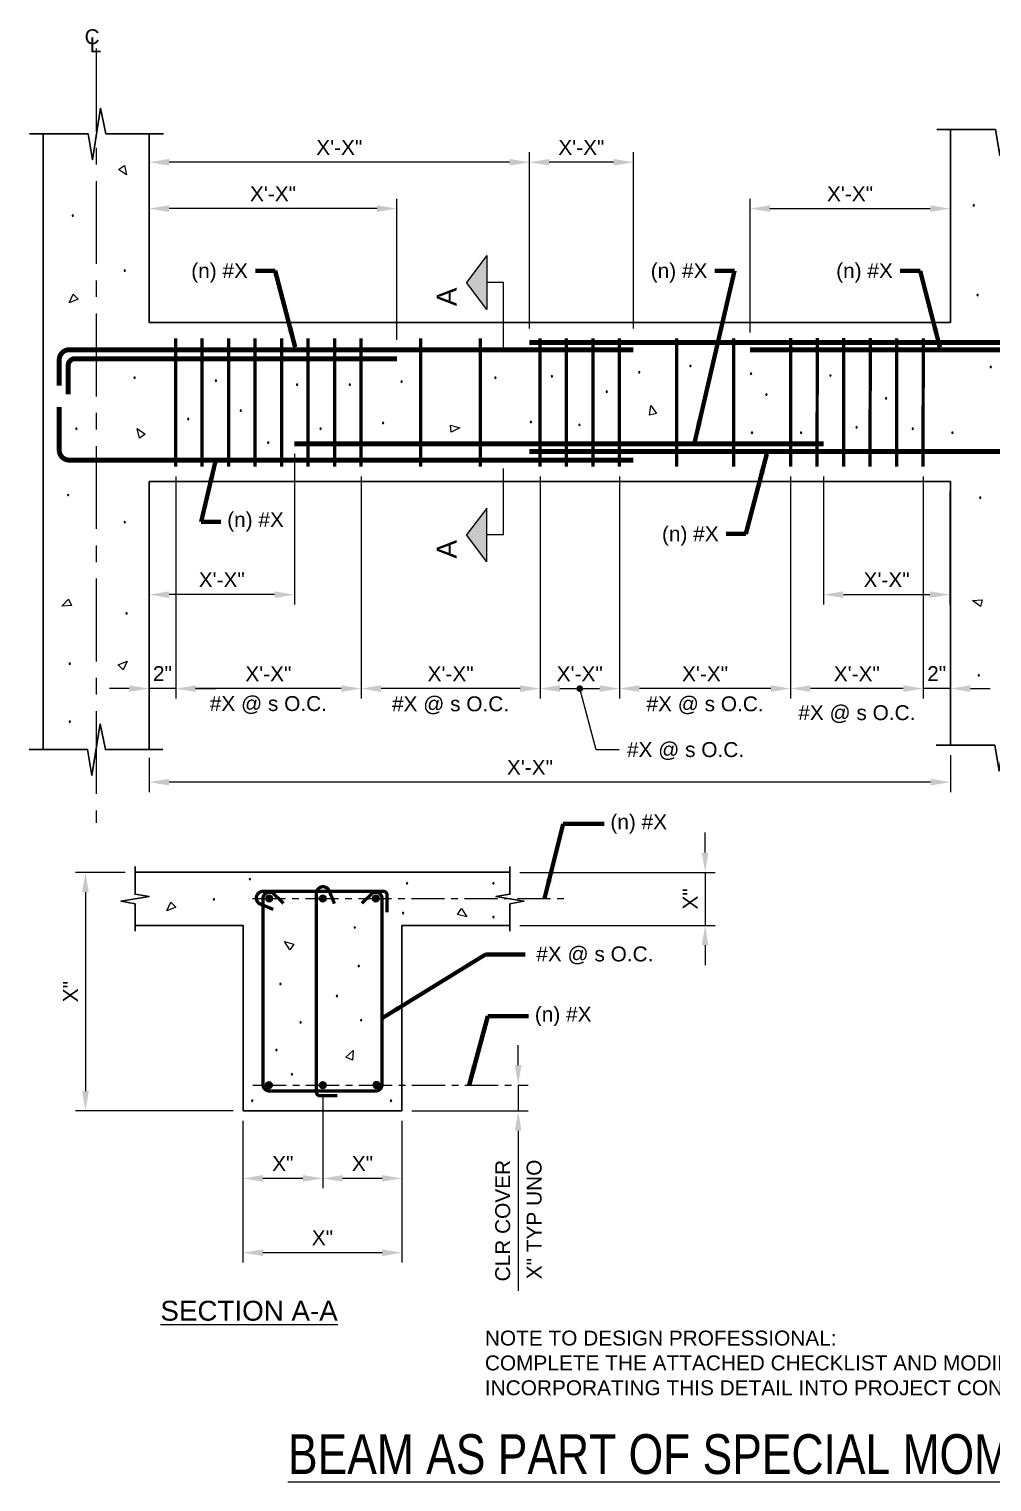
# Model space of a CAD drawing. Header units: inches. Extents: x -1534 to -1401, y 983 to 1093.
# Drawn here: x -1534.5 to -1461.8, y 983.2 to 1092.8 of the extents above; entities that cross this region are included whole.
import ezdxf

# ---------------------------------------------------------------- set-up
doc = ezdxf.new("R2010")
doc.units = ezdxf.units.IN
doc.header["$LTSCALE"] = 5
doc.header["$MEASUREMENT"] = 0
doc.linetypes.add('CENTER', pattern=[2, 1.25, -0.25, 0.25, -0.25])
doc.linetypes.add('HIDDEN', pattern=[0.375, 0.25, -0.125])
for name, color, linetype, lineweight in [('S-ANNO-DIMS', 1, 'Continuous', 20), ('S-ANNO-TEXT', 7, 'Continuous', 20), ('S-DELT-PATT', 7, 'Continuous', 15), ('S-DETL', 3, 'Continuous', 30), ('S-GRID', 9, 'CENTER', 20)]:
    doc.layers.add(name, color=color, linetype=linetype, lineweight=lineweight)
doc.styles.add('Romans', font='arial.ttf')
doc.dimstyles.get("Standard").update_dxf_attribs({"dimtxt": 0.18, "dimasz": 0.18, "dimexe": 0.18, "dimexo": 0.0625, "dimgap": 0.09, "dimtad": 0, "dimtih": 1, "dimtoh": 1, "dimdec": 4, "dimzin": 0, "dimdsep": 46, "dimtxsty": 'Standard', "dimcen": 0.09, "dimadec": 0, "dimazin": 0, "dimtfac": 1, "dimtdec": 4, "dimtofl": 0, "dimtmove": 0, "dimatfit": 3, "dimfxl": 1, "dimtolj": 1, "dimtzin": 0, "dimarcsym": 0})

# ---------------------------------------------------------------- blocks, each defined once
blk = doc.blocks.new('*D0')
at = {"layer": 'Defpoints', "color": 0, "transparency": 16777216}
for p in [(-1525.41, 1084.89), (-1525.41, 1079.25), (-1506.71, 1068.6)]:
    blk.add_point(p, dxfattribs=at)
at = {"layer": 'S-ANNO-DIMS', "transparency": 16777216}
for p, q in [((-1525.41, 1084.14), (-1525.41, 1078.5)), ((-1506.71, 1069.35), (-1506.71, 1080)), ((-1508.21, 1079.25), (-1523.91, 1079.25))]:
    blk.add_line(p, q, dxfattribs=at)
for points in [[(-1523.91, 1079.5), (-1523.91, 1079), (-1525.41, 1079.25)], [(-1508.21, 1079.5), (-1508.21, 1079), (-1506.71, 1079.25)]]:
    blk.add_solid(points, dxfattribs=at)
at = {"layer": 'S-ANNO-DIMS', "transparency": 16777216, "insert": (-1516.06, 1080.37), "char_height": 1.125, "attachment_point": 5, "style": 'Romans'}
blk.add_mtext('\\A1;X\'-X"', dxfattribs=at)
blk = doc.blocks.new('*D2')
at = {"layer": 'Defpoints', "color": 0, "transparency": 16777216}
for p in [(-1523.41, 1059.78), (-1525.41, 1048.49), (-1525.41, 1043.03)]:
    blk.add_point(p, dxfattribs=at)
at = {"layer": 'S-ANNO-DIMS', "transparency": 16777216}
for p, q in [((-1523.41, 1059.03), (-1523.41, 1042.28)), ((-1525.41, 1047.74), (-1525.41, 1042.28)), ((-1526.91, 1043.03), (-1528.41, 1043.03)), ((-1523.41, 1043.03), (-1525.41, 1043.03)), ((-1521.91, 1043.03), (-1520.41, 1043.03))]:
    blk.add_line(p, q, dxfattribs=at)
for points in [[(-1526.91, 1043.28), (-1526.91, 1042.78), (-1525.41, 1043.03)], [(-1521.91, 1043.28), (-1521.91, 1042.78), (-1523.41, 1043.03)]]:
    blk.add_solid(points, dxfattribs=at)
at = {"layer": 'S-ANNO-DIMS', "transparency": 16777216, "insert": (-1524.41, 1044.16), "char_height": 1.125, "attachment_point": 5, "style": 'Romans'}
blk.add_mtext('\\A1;2"', dxfattribs=at)
blk = doc.blocks.new('*D4')
at = {"layer": 'Defpoints', "color": 0, "transparency": 16777216}
for p in [(-1467, 1059.78), (-1467, 1043.03), (-1464.93, 1043.03)]:
    blk.add_point(p, dxfattribs=at)
at = {"layer": 'S-ANNO-DIMS', "transparency": 16777216}
for p, q in [((-1467, 1059.03), (-1467, 1042.28)), ((-1468.5, 1043.03), (-1470, 1043.03)), ((-1464.93, 1043.03), (-1467, 1043.03)), ((-1463.43, 1043.03), (-1461.93, 1043.03))]:
    blk.add_line(p, q, dxfattribs=at)
for points in [[(-1468.5, 1043.28), (-1468.5, 1042.78), (-1467, 1043.03)], [(-1463.43, 1043.28), (-1463.43, 1042.78), (-1464.93, 1043.03)]]:
    blk.add_solid(points, dxfattribs=at)
at = {"layer": 'S-ANNO-DIMS', "transparency": 16777216, "insert": (-1465.97, 1044.16), "char_height": 1.125, "attachment_point": 5, "style": 'Romans'}
blk.add_mtext('\\A1;2"', dxfattribs=at)
blk = doc.blocks.new('*D5')
at = {"layer": 'Defpoints', "color": 0, "transparency": 16777216}
for p in [(-1525.41, 1038.56), (-1464.93, 1038.76), (-1525.41, 1035.97)]:
    blk.add_point(p, dxfattribs=at)
at = {"layer": 'S-ANNO-DIMS', "transparency": 16777216}
for p, q in [((-1525.41, 1037.81), (-1525.41, 1035.22)), ((-1464.93, 1038.01), (-1464.93, 1035.22)), ((-1466.43, 1035.97), (-1523.91, 1035.97))]:
    blk.add_line(p, q, dxfattribs=at)
for points in [[(-1523.91, 1036.22), (-1523.91, 1035.72), (-1525.41, 1035.97)], [(-1466.43, 1036.22), (-1466.43, 1035.72), (-1464.93, 1035.97)]]:
    blk.add_solid(points, dxfattribs=at)
at = {"layer": 'S-ANNO-DIMS', "transparency": 16777216, "insert": (-1496.67, 1037.09), "char_height": 1.125, "attachment_point": 5, "style": 'Romans'}
blk.add_mtext('\\A1;X\'-X"', dxfattribs=at)
blk = doc.blocks.new('*D6')
at = {"layer": 'Defpoints', "color": 0, "transparency": 16777216}
for p in [(-1512.31, 1013.1), (-1518.33, 1011.16), (-1518.33, 1006.07)]:
    blk.add_point(p, dxfattribs=at)
at = {"layer": 'S-ANNO-DIMS', "transparency": 16777216}
for p, q in [((-1512.31, 1012.35), (-1512.31, 1005.32)), ((-1518.33, 1010.41), (-1518.33, 1005.32)), ((-1513.81, 1006.07), (-1516.83, 1006.07))]:
    blk.add_line(p, q, dxfattribs=at)
for points in [[(-1516.83, 1006.32), (-1516.83, 1005.82), (-1518.33, 1006.07)], [(-1513.81, 1006.32), (-1513.81, 1005.82), (-1512.31, 1006.07)]]:
    blk.add_solid(points, dxfattribs=at)
at = {"layer": 'S-ANNO-DIMS', "transparency": 16777216, "insert": (-1515.32, 1007.19), "char_height": 1.125, "attachment_point": 5, "style": 'Romans'}
blk.add_mtext('\\A1;X"', dxfattribs=at)
blk = doc.blocks.new('*D9')
at = {"layer": 'Defpoints', "color": 0, "transparency": 16777216}
for p in [(-1525.41, 1084.89), (-1525.41, 1082.75), (-1496.71, 1069.46)]:
    blk.add_point(p, dxfattribs=at)
at = {"layer": 'S-ANNO-DIMS', "transparency": 16777216}
for p, q in [((-1525.41, 1084.14), (-1525.41, 1082)), ((-1496.71, 1070.21), (-1496.71, 1083.5)), ((-1498.21, 1082.75), (-1523.91, 1082.75))]:
    blk.add_line(p, q, dxfattribs=at)
for points in [[(-1523.91, 1083), (-1523.91, 1082.5), (-1525.41, 1082.75)], [(-1498.21, 1083), (-1498.21, 1082.5), (-1496.71, 1082.75)]]:
    blk.add_solid(points, dxfattribs=at)
at = {"layer": 'S-ANNO-DIMS', "transparency": 16777216, "insert": (-1511.06, 1083.87), "char_height": 1.125, "attachment_point": 5, "style": 'Romans'}
blk.add_mtext('\\A1;X\'-X"', dxfattribs=at)
blk = doc.blocks.new('*D11')
at = {"layer": 'Defpoints', "color": 0, "transparency": 16777216}
for p in [(-1509.41, 1059.78), (-1495.91, 1059.78), (-1509.41, 1043.03)]:
    blk.add_point(p, dxfattribs=at)
at = {"layer": 'S-ANNO-DIMS', "transparency": 16777216}
for p, q in [((-1509.41, 1059.03), (-1509.41, 1042.28)), ((-1495.91, 1059.03), (-1495.91, 1042.28)), ((-1497.41, 1043.03), (-1507.91, 1043.03))]:
    blk.add_line(p, q, dxfattribs=at)
for points in [[(-1507.91, 1043.28), (-1507.91, 1042.78), (-1509.41, 1043.03)], [(-1497.41, 1043.28), (-1497.41, 1042.78), (-1495.91, 1043.03)]]:
    blk.add_solid(points, dxfattribs=at)
at = {"layer": 'S-ANNO-DIMS', "transparency": 16777216, "insert": (-1502.66, 1044.15), "char_height": 1.125, "attachment_point": 5, "style": 'Romans'}
blk.add_mtext('\\A1;X\'-X"', dxfattribs=at)
blk = doc.blocks.new('*D12')
at = {"layer": 'Defpoints', "color": 0, "transparency": 16777216}
for p in [(-1498.18, 1029.16), (-1498.18, 1025.16), (-1483.45, 1025.16)]:
    blk.add_point(p, dxfattribs=at)
at = {"layer": 'S-ANNO-DIMS', "transparency": 16777216}
for p, q in [((-1483.45, 1030.66), (-1483.45, 1032.16)), ((-1497.43, 1029.16), (-1482.7, 1029.16)), ((-1483.45, 1029.16), (-1483.45, 1025.16)), ((-1497.43, 1025.16), (-1482.7, 1025.16)), ((-1483.45, 1023.66), (-1483.45, 1022.16))]:
    blk.add_line(p, q, dxfattribs=at)
for points in [[(-1483.7, 1030.66), (-1483.2, 1030.66), (-1483.45, 1029.16)], [(-1483.7, 1023.66), (-1483.2, 1023.66), (-1483.45, 1025.16)]]:
    blk.add_solid(points, dxfattribs=at)
at = {"layer": 'S-ANNO-DIMS', "transparency": 16777216, "insert": (-1484.57, 1027.16), "char_height": 1.125, "attachment_point": 5, "rotation": 90, "style": 'Romans'}
blk.add_mtext('\\A1;X"', dxfattribs=at)
blk = doc.blocks.new('*D13')
at = {"layer": 'Defpoints', "color": 0, "transparency": 16777216}
for p in [(-1512.31, 1011.16), (-1506.33, 1011.16), (-1512.31, 1006.07)]:
    blk.add_point(p, dxfattribs=at)
at = {"layer": 'S-ANNO-DIMS', "transparency": 16777216}
for p, q in [((-1512.31, 1010.41), (-1512.31, 1005.32)), ((-1506.33, 1010.41), (-1506.33, 1005.32)), ((-1507.83, 1006.07), (-1510.81, 1006.07))]:
    blk.add_line(p, q, dxfattribs=at)
for points in [[(-1510.81, 1006.32), (-1510.81, 1005.82), (-1512.31, 1006.07)], [(-1507.83, 1006.32), (-1507.83, 1005.82), (-1506.33, 1006.07)]]:
    blk.add_solid(points, dxfattribs=at)
at = {"layer": 'S-ANNO-DIMS', "transparency": 16777216, "insert": (-1509.31, 1007.19), "char_height": 1.125, "attachment_point": 5, "style": 'Romans'}
blk.add_mtext('\\A1;X"', dxfattribs=at)
blk = doc.blocks.new('*D14')
at = {"layer": 'Defpoints', "color": 0, "transparency": 16777216}
for p in [(-1518.33, 1011.16), (-1506.33, 1011.16), (-1518.33, 1000.46)]:
    blk.add_point(p, dxfattribs=at)
at = {"layer": 'S-ANNO-DIMS', "transparency": 16777216}
for p, q in [((-1518.33, 1010.41), (-1518.33, 999.71)), ((-1506.33, 1010.41), (-1506.33, 999.71)), ((-1507.83, 1000.46), (-1516.83, 1000.46))]:
    blk.add_line(p, q, dxfattribs=at)
for points in [[(-1516.83, 1000.71), (-1516.83, 1000.21), (-1518.33, 1000.46)], [(-1507.83, 1000.71), (-1507.83, 1000.21), (-1506.33, 1000.46)]]:
    blk.add_solid(points, dxfattribs=at)
at = {"layer": 'S-ANNO-DIMS', "transparency": 16777216, "insert": (-1512.33, 1001.59), "char_height": 1.125, "attachment_point": 5, "style": 'Romans'}
blk.add_mtext('\\A1;X"', dxfattribs=at)
blk = doc.blocks.new('*D15')
at = {"layer": 'Defpoints', "color": 0, "transparency": 16777216}
for p in [(-1514.45, 1061.5), (-1525.41, 1058.65), (-1525.41, 1050.12)]:
    blk.add_point(p, dxfattribs=at)
at = {"layer": 'S-ANNO-DIMS', "transparency": 16777216}
for p, q in [((-1514.45, 1060.75), (-1514.45, 1049.37)), ((-1525.41, 1057.9), (-1525.41, 1049.37)), ((-1515.95, 1050.12), (-1523.91, 1050.12))]:
    blk.add_line(p, q, dxfattribs=at)
for points in [[(-1523.91, 1050.37), (-1523.91, 1049.87), (-1525.41, 1050.12)], [(-1515.95, 1050.37), (-1515.95, 1049.87), (-1514.45, 1050.12)]]:
    blk.add_solid(points, dxfattribs=at)
at = {"layer": 'S-ANNO-DIMS', "transparency": 16777216, "insert": (-1519.93, 1051.25), "char_height": 1.125, "attachment_point": 5, "style": 'Romans'}
blk.add_mtext('\\A1;X\'-X"', dxfattribs=at)
blk = doc.blocks.new('*D16')
at = {"layer": 'Defpoints', "color": 0, "transparency": 16777216}
for p in [(-1502.18, 1013.12), (-1506.33, 1011.16), (-1497.56, 1011.16)]:
    blk.add_point(p, dxfattribs=at)
at = {"layer": 'S-ANNO-DIMS', "transparency": 16777216}
for p, q in [((-1497.56, 1014.62), (-1497.56, 1016.12)), ((-1497.56, 1013.12), (-1497.56, 1011.16)), ((-1505.58, 1011.16), (-1496.81, 1011.16)), ((-1497.56, 1009.66), (-1497.56, 997.59))]:
    blk.add_line(p, q, dxfattribs=at)
for points in [[(-1497.81, 1014.62), (-1497.31, 1014.62), (-1497.56, 1013.12)], [(-1497.81, 1009.66), (-1497.31, 1009.66), (-1497.56, 1011.16)]]:
    blk.add_solid(points, dxfattribs=at)
at = {"layer": 'S-ANNO-DIMS', "transparency": 16777216, "insert": (-1498.72, 1002.88), "char_height": 1.125, "attachment_point": 5, "rotation": 90, "style": 'Romans'}
blk.add_mtext('\\A1;CLR COVER', dxfattribs=at)
blk = doc.blocks.new('*D21')
at = {"layer": 'Defpoints', "color": 0, "transparency": 16777216}
for p in [(-1464.96, 1085.22), (-1464.96, 1079.25), (-1480.06, 1069.15)]:
    blk.add_point(p, dxfattribs=at)
at = {"layer": 'S-ANNO-DIMS', "transparency": 16777216}
for p, q in [((-1464.96, 1084.47), (-1464.96, 1078.5)), ((-1480.06, 1069.9), (-1480.06, 1080)), ((-1478.56, 1079.25), (-1466.46, 1079.25))]:
    blk.add_line(p, q, dxfattribs=at)
for points in [[(-1478.56, 1079.5), (-1478.56, 1079), (-1480.06, 1079.25)], [(-1466.46, 1079.5), (-1466.46, 1079), (-1464.96, 1079.25)]]:
    blk.add_solid(points, dxfattribs=at)
at = {"layer": 'S-ANNO-DIMS', "transparency": 16777216, "insert": (-1472.51, 1080.37), "char_height": 1.125, "attachment_point": 5, "style": 'Romans'}
blk.add_mtext('\\A1;X\'-X"', dxfattribs=at)
blk = doc.blocks.new('*D22')
at = {"layer": 'Defpoints', "color": 0, "transparency": 16777216}
for p in [(-1523.41, 1059.78), (-1509.41, 1059.78), (-1523.41, 1043.03)]:
    blk.add_point(p, dxfattribs=at)
at = {"layer": 'S-ANNO-DIMS', "transparency": 16777216}
for p, q in [((-1523.41, 1059.03), (-1523.41, 1042.28)), ((-1509.41, 1059.03), (-1509.41, 1042.28)), ((-1510.91, 1043.03), (-1521.91, 1043.03))]:
    blk.add_line(p, q, dxfattribs=at)
for points in [[(-1521.91, 1043.28), (-1521.91, 1042.78), (-1523.41, 1043.03)], [(-1510.91, 1043.28), (-1510.91, 1042.78), (-1509.41, 1043.03)]]:
    blk.add_solid(points, dxfattribs=at)
at = {"layer": 'S-ANNO-DIMS', "transparency": 16777216, "insert": (-1516.41, 1044.15), "char_height": 1.125, "attachment_point": 5, "style": 'Romans'}
blk.add_mtext('\\A1;X\'-X"', dxfattribs=at)
blk = doc.blocks.new('*D23')
at = {"layer": 'Defpoints', "color": 0, "transparency": 16777216}
for p in [(-1495.91, 1059.78), (-1489.91, 1059.78), (-1489.91, 1043.03)]:
    blk.add_point(p, dxfattribs=at)
at = {"layer": 'S-ANNO-DIMS', "transparency": 16777216}
for p, q in [((-1495.91, 1059.03), (-1495.91, 1042.28)), ((-1489.91, 1059.03), (-1489.91, 1042.28)), ((-1494.41, 1043.03), (-1491.41, 1043.03))]:
    blk.add_line(p, q, dxfattribs=at)
for points in [[(-1494.41, 1043.28), (-1494.41, 1042.78), (-1495.91, 1043.03)], [(-1491.41, 1043.28), (-1491.41, 1042.78), (-1489.91, 1043.03)]]:
    blk.add_solid(points, dxfattribs=at)
at = {"layer": 'S-ANNO-DIMS', "transparency": 16777216, "insert": (-1492.91, 1044.15), "char_height": 1.125, "attachment_point": 5, "style": 'Romans'}
blk.add_mtext('\\A1;X\'-X"', dxfattribs=at)
blk = doc.blocks.new('*D24')
at = {"layer": 'Defpoints', "color": 0, "transparency": 16777216}
for p in [(-1489.91, 1059.78), (-1477, 1059.78), (-1489.91, 1043.03)]:
    blk.add_point(p, dxfattribs=at)
at = {"layer": 'S-ANNO-DIMS', "transparency": 16777216}
for p, q in [((-1489.91, 1059.03), (-1489.91, 1042.28)), ((-1477, 1059.03), (-1477, 1042.28)), ((-1478.5, 1043.03), (-1488.41, 1043.03))]:
    blk.add_line(p, q, dxfattribs=at)
for points in [[(-1488.41, 1043.28), (-1488.41, 1042.78), (-1489.91, 1043.03)], [(-1478.5, 1043.28), (-1478.5, 1042.78), (-1477, 1043.03)]]:
    blk.add_solid(points, dxfattribs=at)
at = {"layer": 'S-ANNO-DIMS', "transparency": 16777216, "insert": (-1483.45, 1044.15), "char_height": 1.125, "attachment_point": 5, "style": 'Romans'}
blk.add_mtext('\\A1;X\'-X"', dxfattribs=at)
blk = doc.blocks.new('*D25')
at = {"layer": 'Defpoints', "color": 0, "transparency": 16777216}
for p in [(-1477, 1059.78), (-1467, 1059.78), (-1477, 1043.03)]:
    blk.add_point(p, dxfattribs=at)
at = {"layer": 'S-ANNO-DIMS', "transparency": 16777216}
for p, q in [((-1477, 1059.03), (-1477, 1042.28)), ((-1467, 1059.03), (-1467, 1042.28)), ((-1468.5, 1043.03), (-1475.5, 1043.03))]:
    blk.add_line(p, q, dxfattribs=at)
for points in [[(-1475.5, 1043.28), (-1475.5, 1042.78), (-1477, 1043.03)], [(-1468.5, 1043.28), (-1468.5, 1042.78), (-1467, 1043.03)]]:
    blk.add_solid(points, dxfattribs=at)
at = {"layer": 'S-ANNO-DIMS', "transparency": 16777216, "insert": (-1472, 1044.15), "char_height": 1.125, "attachment_point": 5, "style": 'Romans'}
blk.add_mtext('\\A1;X\'-X"', dxfattribs=at)
blk = doc.blocks.new('*D29')
at = {"layer": 'Defpoints', "color": 0, "transparency": 16777216}
for p in [(-1496.71, 1082.75), (-1496.71, 1069.46), (-1488.86, 1069.46)]:
    blk.add_point(p, dxfattribs=at)
at = {"layer": 'S-ANNO-DIMS', "transparency": 16777216}
for p, q in [((-1496.71, 1070.21), (-1496.71, 1083.5)), ((-1488.86, 1070.21), (-1488.86, 1083.5)), ((-1490.36, 1082.75), (-1495.21, 1082.75))]:
    blk.add_line(p, q, dxfattribs=at)
for points in [[(-1495.21, 1083), (-1495.21, 1082.5), (-1496.71, 1082.75)], [(-1490.36, 1083), (-1490.36, 1082.5), (-1488.86, 1082.75)]]:
    blk.add_solid(points, dxfattribs=at)
at = {"layer": 'S-ANNO-DIMS', "transparency": 16777216, "insert": (-1492.79, 1083.87), "char_height": 1.125, "attachment_point": 5, "style": 'Romans'}
blk.add_mtext('\\A1;X\'-X"', dxfattribs=at)
blk = doc.blocks.new('*D31')
at = {"layer": 'Defpoints', "color": 0, "transparency": 16777216}
for p in [(-1474.51, 1059.78), (-1464.99, 1058.65), (-1464.99, 1050.12)]:
    blk.add_point(p, dxfattribs=at)
at = {"layer": 'S-ANNO-DIMS', "transparency": 16777216}
for p, q in [((-1474.51, 1059.03), (-1474.51, 1049.37)), ((-1464.99, 1057.9), (-1464.99, 1049.37)), ((-1473.01, 1050.12), (-1466.49, 1050.12))]:
    blk.add_line(p, q, dxfattribs=at)
for points in [[(-1473.01, 1050.37), (-1473.01, 1049.87), (-1474.51, 1050.12)], [(-1466.49, 1050.37), (-1466.49, 1049.87), (-1464.99, 1050.12)]]:
    blk.add_solid(points, dxfattribs=at)
at = {"layer": 'S-ANNO-DIMS', "transparency": 16777216, "insert": (-1469.75, 1051.25), "char_height": 1.125, "attachment_point": 5, "style": 'Romans'}
blk.add_mtext('\\A1;X\'-X"', dxfattribs=at)
blk = doc.blocks.new('*D32')
at = {"layer": 'Defpoints', "color": 0, "transparency": 16777216}
for p in [(-1526.47, 1029.16), (-1530.22, 1011.16), (-1518.33, 1011.16)]:
    blk.add_point(p, dxfattribs=at)
at = {"layer": 'S-ANNO-DIMS', "transparency": 16777216}
for p, q in [((-1527.22, 1029.16), (-1530.97, 1029.16)), ((-1530.22, 1027.66), (-1530.22, 1012.66)), ((-1519.08, 1011.16), (-1530.97, 1011.16))]:
    blk.add_line(p, q, dxfattribs=at)
for points in [[(-1530.47, 1027.66), (-1529.97, 1027.66), (-1530.22, 1029.16)], [(-1530.47, 1012.66), (-1529.97, 1012.66), (-1530.22, 1011.16)]]:
    blk.add_solid(points, dxfattribs=at)
at = {"layer": 'S-ANNO-DIMS', "transparency": 16777216, "insert": (-1531.35, 1020.16), "char_height": 1.125, "attachment_point": 5, "rotation": 90, "style": 'Romans'}
blk.add_mtext('\\A1;X"', dxfattribs=at)

msp = doc.modelspace()

# ---------------------------------------------------------------- hatches: boundary and pattern name
at = {"layer": 'S-ANNO-TEXT'}
h = msp.add_hatch(color=256, dxfattribs=at)
h.dxf.hatch_style = 1
h.paths.add_polyline_path([(-1501.467302, 1073.670258), (-1499.934069, 1071.639389), (-1499.934069, 1075.701127)])
h = msp.add_hatch(color=256, dxfattribs=at)
h.dxf.hatch_style = 1
h.paths.add_polyline_path([(-1499.934069, 1052.591705), (-1499.934069, 1056.653443), (-1501.467302, 1054.622574)])
at = {"layer": 'S-DETL', "linetype": 'Continuous'}
h = msp.add_hatch(color=256, dxfattribs=at)
h.dxf.hatch_style = 1
h.paths.add_polyline_path([(-1516.105744, 1027.19093, 1), (-1516.605744, 1027.19093, 1)])
h = msp.add_hatch(color=256, dxfattribs=at)
h.dxf.hatch_style = 1
h.paths.add_polyline_path([(-1512.062646, 1027.19093, 1), (-1512.562646, 1027.19093, 1)])
h = msp.add_hatch(color=256, dxfattribs=at)
h.dxf.hatch_style = 1
h.paths.add_polyline_path([(-1508.048744, 1027.19093, 1), (-1508.548744, 1027.19093, 1)])
h = msp.add_hatch(color=256, dxfattribs=at)
h.dxf.hatch_style = 1
h.paths.add_polyline_path([(-1516.116782, 1013.101339, 1), (-1516.616782, 1013.101339, 1)])
h = msp.add_hatch(color=256, dxfattribs=at)
h.dxf.hatch_style = 1
h.paths.add_polyline_path([(-1512.062646, 1013.101339, 1), (-1512.562646, 1013.101339, 1)])
h = msp.add_hatch(color=256, dxfattribs=at)
h.dxf.hatch_style = 1
h.paths.add_polyline_path([(-1508.008509, 1013.11503, 1), (-1508.508509, 1013.11503, 1)])

# ---------------------------------------------------------------- linework, layer by layer
at = {"layer": 'S-ANNO-TEXT'}
for p, q in [((-1499.934069, 1075.701127), (-1501.467302, 1073.670258)), ((-1499.934069, 1075.701127), (-1499.934069, 1071.639389)), ((-1499.934069, 1071.639389), (-1501.467302, 1073.670258)), ((-1498.656181, 1073.670258), (-1499.934069, 1073.670258)), ((-1498.656181, 1068.655714), (-1498.656181, 1073.670258)), ((-1498.656181, 1054.622574), (-1498.656181, 1059.637118)), ((-1499.934069, 1056.653443), (-1501.467302, 1054.622574)), ((-1499.934069, 1052.591705), (-1499.934069, 1056.653443)), ((-1499.934069, 1052.591705), (-1501.467302, 1054.622574)), ((-1498.656181, 1054.622574), (-1499.934069, 1054.622574)), ((-1491.67524, 1038.408231), (-1492.912586, 1043.026069)), ((-1489.930185, 1038.408231), (-1491.67524, 1038.408231))]:
    msp.add_line(p, q, dxfattribs=at)
at = {"layer": 'S-ANNO-TEXT', "const_width": 0.25}
msp.add_lwpolyline([(-1493.037586, 1043.026069, 1), (-1492.787586, 1043.026069, 1)], format="xyb", close=True, dxfattribs=at)
at = {"layer": 'S-DELT-PATT', "flags": 128}
for points in [[(-1527.280529, 1082.506431), (-1527.114333, 1081.792462), (-1527.714826, 1082.202334)], [(-1530.77245, 1072.426229), (-1531.446713, 1072.138578), (-1531.147342, 1072.801121)], [(-1487.634349, 1063.654522), (-1487.54633, 1064.382276), (-1487.122236, 1063.791742)], [(-1526.14377, 1061.933448), (-1526.309966, 1062.647418), (-1525.709473, 1062.237546)], [(-1502.671342, 1062.915711), (-1501.969929, 1062.702656), (-1502.625134, 1062.38755)], [(-1531.281909, 1049.287694), (-1532.013892, 1049.248002), (-1531.505972, 1049.768198)], [(-1462.670839, 1049.224993), (-1463.257083, 1049.665097), (-1462.533619, 1049.737106)], [(-1527.752783, 1044.819107), (-1527.07852, 1045.106757), (-1527.37789, 1044.444214)], [(-1523.408438, 1026.546854), (-1524.082701, 1026.259203), (-1523.783331, 1026.921746)], [(-1501.824299, 1026.424145), (-1501.423934, 1025.810076), (-1502.128397, 1025.989848)], [(-1514.804046, 1023.318721), (-1515.204411, 1023.932791), (-1514.499948, 1023.753018)], [(-1510.553953, 1015.224135), (-1510.018735, 1015.725049), (-1510.073448, 1015.000072)]]:
    msp.add_lwpolyline(points, close=True, dxfattribs=at)
for points in [[(-1463.221944, 1079.505351, 1), (-1463.118264, 1079.505351, 1)], [(-1531.233729, 1078.724841, 1), (-1531.130049, 1078.724841, 1)], [(-1527.301484, 1074.572165, 1), (-1527.197804, 1074.572165, 1)], [(-1462.933104, 1072.721116, 1), (-1462.829424, 1072.721116, 1)], [(-1488.476055, 1066.903099, 1), (-1488.372375, 1066.903099, 1)], [(-1484.604936, 1067.380576, 1), (-1484.501256, 1067.380576, 1)], [(-1480.036949, 1066.785897, 1), (-1479.933269, 1066.785897, 1)], [(-1461.937168, 1067.304983, 1), (-1461.833488, 1067.304983, 1)], [(-1526.55955, 1066.489278, 1), (-1526.45587, 1066.489278, 1)], [(-1520.426121, 1066.266814, 1), (-1520.322441, 1066.266814, 1)], [(-1514.301387, 1065.970194, 1), (-1514.197707, 1065.970194, 1)], [(-1510.323177, 1065.970194, 1), (-1510.219497, 1065.970194, 1)], [(-1506.408329, 1066.192659, 1), (-1506.304649, 1066.192659, 1)], [(-1499.329555, 1066.489278, 1), (-1499.225875, 1066.489278, 1)], [(-1495.061971, 1066.598624, 1), (-1494.958291, 1066.598624, 1)], [(-1474.04112, 1066.656097, 1), (-1473.93744, 1066.656097, 1)], [(-1490.922502, 1065.435689, 1), (-1490.818822, 1065.435689, 1)], [(-1478.874501, 1065.220658, 1), (-1478.770821, 1065.220658, 1)], [(-1469.8385, 1064.933949, 1), (-1469.73482, 1064.933949, 1)], [(-1518.547586, 1064.009915, 1), (-1518.443906, 1064.009915, 1)], [(-1530.955012, 1062.634859, 1), (-1530.851332, 1062.634859, 1)], [(-1522.50749, 1063.374772, 1), (-1522.40381, 1063.374772, 1)], [(-1512.519966, 1062.633223, 1), (-1512.416286, 1062.633223, 1)], [(-1507.806492, 1063.074453, 1), (-1507.702812, 1063.074453, 1)], [(-1496.647791, 1063.152307, 1), (-1496.544111, 1063.152307, 1)], [(-1492.985815, 1062.933928, 1), (-1492.882135, 1062.933928, 1)], [(-1472.067876, 1062.746215, 1), (-1471.964196, 1062.746215, 1)], [(-1467.830502, 1062.640279, 1), (-1467.726822, 1062.640279, 1)], [(-1516.469258, 1061.595054, 1), (-1516.365578, 1061.595054, 1)], [(-1479.962758, 1062.336602, 1), (-1479.859078, 1062.336602, 1)], [(-1476.25648, 1062.336602, 1), (-1476.1528, 1062.336602, 1)], [(-1464.830708, 1062.336602, 1), (-1464.727028, 1062.336602, 1)], [(-1531.575214, 1057.645175, 1), (-1531.471534, 1057.645175, 1)], [(-1462.732179, 1057.437456, 1), (-1462.628499, 1057.437456, 1)], [(-1527.301484, 1055.588506, 1), (-1527.197804, 1055.588506, 1)], [(-1527.165988, 1048.700497, 1), (-1527.062308, 1048.700497, 1)], [(-1531.458977, 1044.91032, 1), (-1531.355297, 1044.91032, 1)], [(-1462.845711, 1044.041058, 1), (-1462.742031, 1044.041058, 1)], [(-1531.456309, 1040.535056, 1), (-1531.352629, 1040.535056, 1)], [(-1517.856888, 1028.649409, 1), (-1517.753208, 1028.649409, 1)], [(-1505.993109, 1028.345368, 1), (-1505.889429, 1028.345368, 1)], [(-1499.474549, 1028.345368, 1), (-1499.370869, 1028.345368, 1)], [(-1520.5723, 1027.121935, 1), (-1520.46862, 1027.121935, 1)], [(-1506.297308, 1026.086769, 1), (-1506.193628, 1026.086769, 1)], [(-1499.474549, 1025.782727, 1), (-1499.370869, 1025.782727, 1)], [(-1509.947703, 1025.000905, 1), (-1509.844023, 1025.000905, 1)], [(-1509.643504, 1022.090788, 1), (-1509.539824, 1022.090788, 1)], [(-1515.553665, 1020.744315, 1), (-1515.449985, 1020.744315, 1)], [(-1511.294872, 1019.83219, 1), (-1511.191192, 1019.83219, 1)], [(-1514.032667, 1017.834199, 1), (-1513.928987, 1017.834199, 1)], [(-1509.469675, 1018.007938, 1), (-1509.365995, 1018.007938, 1)], [(-1515.857864, 1015.749339, 1), (-1515.754184, 1015.749339, 1)], [(-1514.684525, 1013.925087, 1), (-1514.580845, 1013.925087, 1)], [(-1517.683062, 1011.927096, 1), (-1517.579382, 1011.927096, 1)], [(-1507.209908, 1011.927096, 1), (-1507.106228, 1011.927096, 1)]]:
    msp.add_lwpolyline(points, format="xyb", close=True, dxfattribs=at)
at = {"layer": 'S-DETL', "linetype": 'Continuous'}
for p, q in [((-1533.413193, 1084.885344), (-1533.413193, 1038.422751)), ((-1525.413193, 1084.885344), (-1525.413193, 1070.647403)), ((-1464.934073, 1085.219339), (-1464.934073, 1070.647403)), ((-1464.934073, 1070.647403), (-1525.413193, 1070.647403)), ((-1464.934073, 1058.647403), (-1525.413193, 1058.647403)), ((-1525.413193, 1058.647403), (-1525.413193, 1038.422751)), ((-1464.934073, 1058.647403), (-1464.934073, 1038.756746)), ((-1526.474004, 1029.16443), (-1498.180484, 1029.16443)), ((-1518.327244, 1025.16443), (-1526.474004, 1025.16443)), ((-1518.327244, 1025.16443), (-1518.327244, 1011.16443)), ((-1506.327244, 1025.16443), (-1506.327244, 1011.16443)), ((-1506.327244, 1025.16443), (-1498.180484, 1025.16443)), ((-1518.327244, 1011.16443), (-1506.327244, 1011.16443))]:
    msp.add_line(p, q, dxfattribs=at)
for points in [[(-1524.33614, 1084.885344), (-1528.677111, 1084.885344), (-1529.077193, 1086.828636), (-1529.694111, 1082.942052), (-1530.017993, 1084.885344), (-1534.435163, 1084.885344)], [(-1455.857019, 1085.219339), (-1460.19799, 1085.219339), (-1460.598072, 1087.162631), (-1461.21499, 1083.276047), (-1461.538872, 1085.219339), (-1465.956043, 1085.219339)], [(-1455.897979, 1038.756746), (-1460.23895, 1038.756746), (-1460.639032, 1040.700038), (-1461.25595, 1036.813454), (-1461.579832, 1038.756746), (-1465.997003, 1038.756746)], [(-1524.3771, 1038.422751), (-1528.718071, 1038.422751), (-1529.118153, 1040.366043), (-1529.735071, 1036.479459), (-1530.058953, 1038.422751), (-1534.476123, 1038.422751)], [(-1526.474004, 1024.716575), (-1526.474004, 1026.778131), (-1527.533495, 1026.996257), (-1525.414513, 1027.332603), (-1526.474004, 1027.509185), (-1526.474004, 1029.612285)], [(-1498.180484, 1024.716575), (-1498.180484, 1026.778131), (-1497.120993, 1026.996257), (-1499.239974, 1027.332603), (-1498.180484, 1027.509185), (-1498.180484, 1029.612285)]]:
    msp.add_lwpolyline(points, dxfattribs=at)
at = {"layer": 'S-DETL', "linetype": 'Continuous', "const_width": 0.25}
for points in [[(-1523.413193, 1059.782999), (-1523.413193, 1069.462044)], [(-1521.413193, 1059.782999), (-1521.413193, 1069.462044)], [(-1519.413193, 1059.782999), (-1519.413193, 1069.462044)], [(-1517.413193, 1059.782999), (-1517.413193, 1069.462044)], [(-1515.413193, 1059.782999), (-1515.413193, 1069.462044)], [(-1513.413193, 1059.782999), (-1513.413193, 1069.462044)], [(-1511.413193, 1059.782999), (-1511.413193, 1069.462044)], [(-1509.413193, 1059.782999), (-1509.413193, 1069.462044)], [(-1504.912991, 1059.782999), (-1504.912991, 1069.462044)], [(-1500.412788, 1059.782999), (-1500.412788, 1069.462044)], [(-1495.912586, 1059.782999), (-1495.912586, 1069.462044)], [(-1493.912586, 1059.782999), (-1493.912586, 1069.462044)], [(-1491.912586, 1059.782999), (-1491.912586, 1069.462044)], [(-1489.912586, 1059.782999), (-1489.912586, 1069.462044)], [(-1485.606877, 1059.782999), (-1485.606877, 1069.462044)], [(-1481.301168, 1059.782999), (-1481.301168, 1069.462044)], [(-1476.996801, 1059.782999), (-1476.985423, 1069.482507)], [(-1474.996799, 1059.782999), (-1474.985425, 1069.480161)], [(-1472.996798, 1059.782999), (-1472.985426, 1069.477815)], [(-1470.996797, 1059.782999), (-1470.985427, 1069.475469)], [(-1468.996795, 1059.782999), (-1468.985429, 1069.473123)], [(-1466.996794, 1059.782999), (-1466.98543, 1069.470777)], [(-1516.199316, 1027.712359), (-1515.259541, 1026.826097)], [(-1508.425975, 1027.712359), (-1509.36575, 1026.826097)]]:
    msp.add_lwpolyline(points, dxfattribs=at)
at = {"layer": 'S-DETL', "const_width": 0.375}
for points in [[(-1496.708573, 1069.147403), (-1423.059691, 1069.147403)], [(-1480.056427, 1068.598389), (-1441.837429, 1068.598389)], [(-1514.447597, 1061.500924), (-1474.509262, 1061.500924)], [(-1496.708573, 1060.926513), (-1423.082717, 1060.926513)]]:
    msp.add_lwpolyline(points, dxfattribs=at)
at = {"layer": 'S-DETL'}
for points, const_width in [([(-1488.864828, 1068.598389), (-1531.445449, 1068.598389, 0.4142135624), (-1532.195449, 1067.848389), (-1532.195449, 1065.885647)], 0.375), ([(-1506.712053, 1067.922375), (-1531.019098, 1067.922375, 0.4142135624), (-1531.519098, 1067.422375), (-1531.519098, 1065.243341)], 0.375), ([(-1488.864828, 1060.272522), (-1531.445449, 1060.272522, -0.4142135624), (-1532.195449, 1061.022522), (-1532.195449, 1064.272522)], 0.375), ([(-1507.463019, 1026.155491), (-1507.463019, 1027.475464, 0.4142135624), (-1507.713019, 1027.725464), (-1516.819385, 1027.725464, 0.8204561591), (-1517.010972, 1026.763626), (-1516.045631, 1026.365426)], 0.25), ([(-1511.217309, 1012.308271), (-1512.537281, 1012.308271, -0.4142135624), (-1512.787281, 1012.558271), (-1512.787281, 1027.577511, -0.8204561591), (-1511.825443, 1027.769098), (-1511.427243, 1026.803757)], 0.25)]:
    msp.add_lwpolyline(points, format="xyb", dxfattribs=dict(at, const_width=const_width))
at = {"layer": 'S-DETL', "linetype": 'Continuous', "const_width": 0.25}
msp.add_lwpolyline([(-1508.476798, 1027.66443), (-1508.327244, 1027.66443, -0.4142135624), (-1507.827244, 1027.16443), (-1507.827244, 1013.16443, -0.4142135624), (-1508.327244, 1012.66443), (-1516.327244, 1012.66443, -0.4142135624), (-1516.827244, 1013.16443), (-1516.827244, 1027.16443, -0.4142135624), (-1516.327244, 1027.66443), (-1516.148493, 1027.66443)], format="xyb", dxfattribs=at)
at = {"layer": 'S-DETL', "linetype": 'Continuous'}
for centre in [(-1516.355744, 1027.19093), (-1512.312646, 1027.19093), (-1512.312646, 1027.19093), (-1508.298744, 1027.19093), (-1508.298744, 1027.19093), (-1516.366782, 1013.101339), (-1512.312646, 1013.101339), (-1508.258509, 1013.11503)]:
    msp.add_circle(centre, 0.25, dxfattribs=at)
at = {"layer": 'S-GRID'}
msp.add_line((-1529.413193, 1091.331246), (-1529.413193, 1032.908375), dxfattribs=at)
at = {"layer": 'S-GRID', "ltscale": 0.4}
for p, q in [((-1517.614142, 1027.19093), (-1493.941818, 1027.19093)), ((-1517.573907, 1013.11503), (-1496.806557, 1013.11503))]:
    msp.add_line(p, q, dxfattribs=at)

# ---------------------------------------------------------------- texts
at = {"layer": 'S-ANNO-DIMS', "insert": (-1498.22361, 1002.968645), "char_height": 1.125, "attachment_point": 5, "rotation": 90, "style": 'Romans'}
msp.add_mtext('\\A1;\\P\\PX" TYP UNO', dxfattribs=at)
at = {"layer": 'S-ANNO-TEXT', "linetype": 'HIDDEN', "style": 'Romans'}
for s, p in [('C', (-1530.286543, 1091.658354)), ('L', (-1529.89535, 1091.041379))]:
    msp.add_text(s, height=1.125, dxfattribs=at).set_placement(p)
at = {"layer": 'S-ANNO-TEXT', "style": 'Romans'}
for s, p in [('(n) #X', (-1519.522548, 1055.215105)), ('(n) #X', (-1490.598688, 1032.414057)), ('#X @ s O.C.', (-1496.192986, 1022.441534)), ('(n) #X', (-1496.301166, 1017.894221))]:
    msp.add_text(s, height=1.125, dxfattribs=at).set_placement(p)
at = {"layer": 'S-ANNO-TEXT', "style": 'Romans', "width": 0.8}
msp.add_text('%%UBEAM AS PART OF SPECIAL MOMENT FRAME, SDC D, E, F', height=3, dxfattribs=at).set_placement((-1514.933096, 983.761289))
at = {"layer": 'S-ANNO-TEXT', "char_height": 1.125, "style": 'Romans'}
for s, insert, attachment_point in [('(n) #X', (-1517.956863, 1075.126656), 3), ('(n) #X', (-1483.274481, 1075.126656), 3), ('(n) #X', (-1469.27857, 1075.126656), 3), ('(n) #X', (-1482.425627, 1055.274921), 3), ('#X @ s O.C.', (-1516.413193, 1042.463569), 2), ('#X @ s O.C.', (-1502.66289, 1042.442849), 2), ('#X @ s O.C.', (-1483.454693, 1042.442849), 2), ('#X @ s O.C.', (-1471.996797, 1041.776069), 2), ('#X @ s O.C.', (-1489.348501, 1038.989916), 1), ('NOTE TO DESIGN PROFESSIONAL: \\PCOMPLETE THE ATTACHED CHECKLIST AND MODIFY DETAIL AS REQUIRED BEFORE \\PINCORPORATING THIS DETAIL INTO PROJECT CONSTRUCTION DOCUMENTS', (-1500.071866, 994.581037), 1)]:
    msp.add_mtext(s, dxfattribs=dict(at, insert=insert, attachment_point=attachment_point))
at = {"layer": 'S-ANNO-TEXT', "linetype": 'Continuous', "char_height": 1.5, "attachment_point": 3, "rotation": 90, "style": 'Romans'}
for insert in [(-1503.704104, 1073.290562), (-1503.704104, 1054.242878)]:
    msp.add_mtext('\\pxqc; A', dxfattribs=dict(at, insert=insert))
at = {"layer": 'S-ANNO-TEXT', "linetype": 'Continuous', "insert": (-1511.175071, 996.83218), "char_height": 1.5, "attachment_point": 3, "style": 'Romans'}
msp.add_mtext('\\pxqc;{\\LSECTION A-A}', dxfattribs=at)

# ---------------------------------------------------------------- dimensions: what is measured, and where the dimension line sits
at = {"layer": 'S-ANNO-DIMS'}
for base, p1, p2, angle, text, override, picture, middle in [((-1525.413193, 1079.249453), (-1506.712053, 1068.598389), (-1525.413193, 1084.885344), 180, 'X\'-X"', {"dimscale": 12, "dimtxt": 0.09375, "dimasz": 0.125, "dimexe": 0.0625, "dimgap": 0.0625, "dimtih": 0, "dimtoh": 0, "dimdec": 5, "dimrnd": 0.03125, "dimzin": 7, "dimlunit": 4, "dimtxsty": 'Romans', "dimcen": 0.125, "dimclrd": 256, "dimclre": 256, "dimclrt": 256, "dimadec": 4, "dimtdec": 5, "dimtofl": 1, "dimtvp": 1, "dimfrac": 2, "dimtzin": 3, "dimlwd": 65535, "dimlwe": 65535}, '*D0', (-1516.062623, 1079.249453)), ((-1525.413193, 1082.749183), (-1496.708573, 1069.462044), (-1525.413193, 1084.885344), 180, 'X\'-X"', {"dimscale": 12, "dimtxt": 0.09375, "dimasz": 0.125, "dimexe": 0.0625, "dimgap": 0.0625, "dimtih": 0, "dimtoh": 0, "dimdec": 5, "dimrnd": 0.03125, "dimzin": 7, "dimlunit": 4, "dimtxsty": 'Romans', "dimcen": 0.125, "dimclrd": 256, "dimclre": 256, "dimclrt": 256, "dimadec": 4, "dimtdec": 5, "dimtofl": 1, "dimtvp": 1, "dimfrac": 2, "dimtzin": 3, "dimlwd": 65535, "dimlwe": 65535}, '*D9', (-1511.060883, 1082.749183)), ((-1496.708573, 1082.749183), (-1488.864828, 1069.462044), (-1496.708573, 1069.462044), 180, 'X\'-X"', {"dimscale": 12, "dimtxt": 0.09375, "dimasz": 0.125, "dimexe": 0.0625, "dimgap": 0.0625, "dimtih": 0, "dimtoh": 0, "dimdec": 5, "dimrnd": 0.03125, "dimzin": 7, "dimlunit": 4, "dimtxsty": 'Romans', "dimcen": 0.125, "dimclrd": 256, "dimclre": 256, "dimclrt": 256, "dimadec": 4, "dimtdec": 5, "dimtofl": 1, "dimtvp": 1, "dimfrac": 2, "dimtzin": 3, "dimlwd": 65535, "dimlwe": 65535}, '*D29', (-1492.786701, 1082.749183)), ((-1525.413193, 1050.123837), (-1514.447597, 1061.500924), (-1525.413193, 1058.647403), 180, 'X\'-X"', {"dimscale": 12, "dimtxt": 0.09375, "dimasz": 0.125, "dimexe": 0.0625, "dimgap": 0.0625, "dimtih": 0, "dimtoh": 0, "dimdec": 5, "dimrnd": 0.03125, "dimzin": 7, "dimlunit": 4, "dimtxsty": 'Romans', "dimcen": 0.125, "dimclrd": 256, "dimclre": 256, "dimclrt": 256, "dimadec": 4, "dimtdec": 5, "dimtofl": 1, "dimtvp": 1, "dimfrac": 2, "dimtzin": 3, "dimlwd": 65535, "dimlwe": 65535}, '*D15', (-1519.930395, 1050.123837)), ((-1525.413193, 1043.026069), (-1523.413193, 1059.782999), (-1525.413193, 1048.494781), 180, '2"', {"dimscale": 12, "dimtxt": 0.09375, "dimasz": 0.125, "dimexe": 0.0625, "dimgap": 0.0625, "dimtih": 0, "dimtoh": 0, "dimdec": 5, "dimrnd": 0.03125, "dimzin": 7, "dimlunit": 4, "dimtxsty": 'Romans', "dimcen": 0.125, "dimclrd": 256, "dimclre": 256, "dimclrt": 256, "dimadec": 4, "dimtdec": 5, "dimtofl": 1, "dimtvp": 1, "dimfrac": 2, "dimtzin": 3, "dimlwd": 65535, "dimlwe": 65535}, '*D2', (-1524.413193, 1043.026069)), ((-1523.413193, 1043.026069), (-1509.413193, 1059.782999), (-1523.413193, 1059.782999), 180, 'X\'-X"', {"dimscale": 12, "dimtxt": 0.09375, "dimasz": 0.125, "dimexe": 0.0625, "dimgap": 0.0625, "dimtih": 0, "dimtoh": 0, "dimdec": 5, "dimrnd": 0.03125, "dimzin": 7, "dimlunit": 4, "dimtxsty": 'Romans', "dimcen": 0.125, "dimclrd": 256, "dimclre": 256, "dimclrt": 256, "dimadec": 4, "dimtdec": 5, "dimtofl": 1, "dimtvp": 1, "dimfrac": 2, "dimtzin": 3, "dimlwd": 65535, "dimlwe": 65535}, '*D22', (-1516.413193, 1043.026069)), ((-1509.413193, 1043.026069), (-1495.912586, 1059.782999), (-1509.413193, 1059.782999), 180, 'X\'-X"', {"dimscale": 12, "dimtxt": 0.09375, "dimasz": 0.125, "dimexe": 0.0625, "dimgap": 0.0625, "dimtih": 0, "dimtoh": 0, "dimdec": 5, "dimrnd": 0.03125, "dimzin": 7, "dimlunit": 4, "dimtxsty": 'Romans', "dimcen": 0.125, "dimclrd": 256, "dimclre": 256, "dimclrt": 256, "dimadec": 4, "dimtdec": 5, "dimtofl": 1, "dimtvp": 1, "dimfrac": 2, "dimtzin": 3, "dimlwd": 65535, "dimlwe": 65535}, '*D11', (-1502.66289, 1043.026069)), ((-1489.912586, 1043.026069), (-1495.912586, 1059.782999), (-1489.912586, 1059.782999), 0, 'X\'-X"', {"dimscale": 12, "dimtxt": 0.09375, "dimasz": 0.125, "dimexe": 0.0625, "dimgap": 0.0625, "dimtih": 0, "dimtoh": 0, "dimdec": 5, "dimrnd": 0.03125, "dimzin": 7, "dimlunit": 4, "dimtxsty": 'Romans', "dimcen": 0.125, "dimclrd": 256, "dimclre": 256, "dimclrt": 256, "dimadec": 4, "dimtdec": 5, "dimtofl": 1, "dimtvp": 1, "dimfrac": 2, "dimtzin": 3, "dimlwd": 65535, "dimlwe": 65535}, '*D23', (-1492.912586, 1043.026069)), ((-1489.912586, 1043.026069), (-1476.996801, 1059.782999), (-1489.912586, 1059.782999), 180, 'X\'-X"', {"dimscale": 12, "dimtxt": 0.09375, "dimasz": 0.125, "dimexe": 0.0625, "dimgap": 0.0625, "dimtih": 0, "dimtoh": 0, "dimdec": 5, "dimrnd": 0.03125, "dimzin": 7, "dimlunit": 4, "dimtxsty": 'Romans', "dimcen": 0.125, "dimclrd": 256, "dimclre": 256, "dimclrt": 256, "dimadec": 4, "dimtdec": 5, "dimtofl": 1, "dimtvp": 1, "dimfrac": 2, "dimtzin": 3, "dimlwd": 65535, "dimlwe": 65535}, '*D24', (-1483.454411, 1043.026069)), ((-1476.996801, 1043.026069), (-1466.996794, 1059.782999), (-1476.996801, 1059.782999), 180, 'X\'-X"', {"dimscale": 12, "dimtxt": 0.09375, "dimasz": 0.125, "dimexe": 0.0625, "dimgap": 0.0625, "dimtih": 0, "dimtoh": 0, "dimdec": 5, "dimrnd": 0.03125, "dimzin": 7, "dimlunit": 4, "dimtxsty": 'Romans', "dimcen": 0.125, "dimclrd": 256, "dimclre": 256, "dimclrt": 256, "dimadec": 4, "dimtdec": 5, "dimtofl": 1, "dimtvp": 1, "dimfrac": 2, "dimtzin": 3, "dimlwd": 65535, "dimlwe": 65535}, '*D25', (-1471.996797, 1043.026069)), ((-1464.994049, 1050.123837), (-1474.509262, 1059.782999), (-1464.994049, 1058.647403), 0, 'X\'-X"', {"dimscale": 12, "dimtxt": 0.09375, "dimasz": 0.125, "dimexe": 0.0625, "dimgap": 0.0625, "dimtih": 0, "dimtoh": 0, "dimdec": 5, "dimrnd": 0.03125, "dimzin": 7, "dimlunit": 4, "dimtxsty": 'Romans', "dimcen": 0.125, "dimclrd": 256, "dimclre": 256, "dimclrt": 256, "dimadec": 4, "dimtdec": 5, "dimtofl": 1, "dimtvp": 1, "dimfrac": 2, "dimtzin": 3, "dimlwd": 65535, "dimlwe": 65535}, '*D31', (-1469.751655, 1050.123837)), ((-1466.996794, 1043.026069), (-1464.934073, 1043.026069), (-1466.996794, 1059.782999), 180, '2"', {"dimscale": 12, "dimtxt": 0.09375, "dimasz": 0.125, "dimexe": 0.0625, "dimgap": 0.0625, "dimtih": 0, "dimtoh": 0, "dimdec": 5, "dimrnd": 0.03125, "dimzin": 7, "dimlunit": 4, "dimtxsty": 'Romans', "dimcen": 0.125, "dimclrd": 256, "dimclre": 256, "dimclrt": 256, "dimadec": 4, "dimtdec": 5, "dimtofl": 1, "dimtvp": 1, "dimfrac": 2, "dimtzin": 3, "dimlwd": 65535, "dimlwe": 65535}, '*D4', (-1465.965433, 1043.026069)), ((-1525.413193, 1035.966963), (-1464.934073, 1038.756746), (-1525.413193, 1038.561099), 180, 'X\'-X"', {"dimscale": 12, "dimtxt": 0.09375, "dimasz": 0.125, "dimexe": 0.0625, "dimgap": 0.0625, "dimtih": 0, "dimtoh": 0, "dimdec": 5, "dimrnd": 0.03125, "dimzin": 7, "dimlunit": 4, "dimtxsty": 'Romans', "dimcen": 0.125, "dimclrd": 256, "dimclre": 256, "dimclrt": 256, "dimadec": 4, "dimtdec": 5, "dimtofl": 1, "dimtvp": 1, "dimfrac": 2, "dimtzin": 3, "dimlwd": 65535, "dimlwe": 65535}, '*D5', (-1496.673633, 1035.966963)), ((-1483.447052, 1025.16443), (-1498.180484, 1029.16443), (-1498.180484, 1025.16443), 270, 'X"', {"dimscale": 12, "dimtxt": 0.09375, "dimasz": 0.125, "dimexe": 0.0625, "dimgap": 0.0625, "dimtih": 0, "dimtoh": 0, "dimdec": 5, "dimrnd": 0.03125, "dimzin": 7, "dimlunit": 4, "dimtxsty": 'Romans', "dimcen": 0.125, "dimclrd": 256, "dimclre": 256, "dimclrt": 256, "dimadec": 4, "dimtdec": 5, "dimtofl": 1, "dimtvp": 1, "dimfrac": 2, "dimtzin": 3, "dimlwd": 65535, "dimlwe": 65535}, '*D12', (-1483.447052, 1027.16443)), ((-1530.224004, 1011.16443), (-1526.474004, 1029.16443), (-1518.327244, 1011.16443), 270, 'X"', {"dimscale": 12, "dimtxt": 0.09375, "dimasz": 0.125, "dimexe": 0.0625, "dimgap": 0.0625, "dimtih": 0, "dimtoh": 0, "dimdec": 5, "dimrnd": 0.03125, "dimzin": 7, "dimlunit": 4, "dimtxsty": 'Romans', "dimcen": 0.125, "dimclrd": 256, "dimclre": 256, "dimclrt": 256, "dimadec": 4, "dimtdec": 5, "dimtofl": 1, "dimtvp": 1, "dimfrac": 2, "dimtzin": 3, "dimlwd": 65535, "dimlwe": 65535}, '*D32', (-1530.224004, 1020.16443)), ((-1497.556557, 1011.16443), (-1502.180266, 1013.11503), (-1506.327244, 1011.16443), 270, 'CLR COVER', {"dimscale": 12, "dimtxt": 0.09375, "dimasz": 0.125, "dimexe": 0.0625, "dimgap": 0.0625, "dimtih": 0, "dimtoh": 0, "dimdec": 5, "dimrnd": 0.03125, "dimzin": 7, "dimlunit": 4, "dimtxsty": 'Romans', "dimcen": 0.125, "dimse1": 1, "dimclrd": 256, "dimclre": 256, "dimclrt": 256, "dimadec": 4, "dimtdec": 5, "dimtofl": 1, "dimtvp": 1, "dimfrac": 2, "dimtzin": 3, "dimlwd": 65535, "dimlwe": 65535}, '*D16', (-1497.556557, 1002.878746)), ((-1518.327244, 1006.067065), (-1512.312646, 1013.101339), (-1518.327244, 1011.16443), 180, 'X"', {"dimscale": 12, "dimtxt": 0.09375, "dimasz": 0.125, "dimexe": 0.0625, "dimgap": 0.0625, "dimtih": 0, "dimtoh": 0, "dimdec": 5, "dimrnd": 0.03125, "dimzin": 7, "dimlunit": 4, "dimtxsty": 'Romans', "dimcen": 0.125, "dimclrd": 256, "dimclre": 256, "dimclrt": 256, "dimadec": 4, "dimtdec": 5, "dimtofl": 1, "dimtvp": 1, "dimfrac": 2, "dimtzin": 3, "dimlwd": 65535, "dimlwe": 65535}, '*D6', (-1515.319945, 1006.067065)), ((-1518.327244, 1000.463599), (-1506.327244, 1011.16443), (-1518.327244, 1011.16443), 180, 'X"', {"dimscale": 12, "dimtxt": 0.09375, "dimasz": 0.125, "dimexe": 0.0625, "dimgap": 0.0625, "dimtih": 0, "dimtoh": 0, "dimdec": 5, "dimrnd": 0.03125, "dimzin": 7, "dimlunit": 4, "dimtxsty": 'Romans', "dimcen": 0.125, "dimclrd": 256, "dimclre": 256, "dimclrt": 256, "dimadec": 4, "dimtdec": 5, "dimtofl": 1, "dimtvp": 1, "dimfrac": 2, "dimtzin": 3, "dimlwd": 65535, "dimlwe": 65535}, '*D14', (-1512.327244, 1000.463599)), ((-1512.312646, 1006.067065), (-1506.327244, 1011.16443), (-1512.312646, 1011.16443), 180, 'X"', {"dimscale": 12, "dimtxt": 0.09375, "dimasz": 0.125, "dimexe": 0.0625, "dimgap": 0.0625, "dimtih": 0, "dimtoh": 0, "dimdec": 5, "dimrnd": 0.03125, "dimzin": 7, "dimlunit": 4, "dimtxsty": 'Romans', "dimcen": 0.125, "dimclrd": 256, "dimclre": 256, "dimclrt": 256, "dimadec": 4, "dimtdec": 5, "dimtofl": 1, "dimtvp": 1, "dimfrac": 2, "dimtzin": 3, "dimlwd": 65535, "dimlwe": 65535}, '*D13', (-1509.305347, 1006.067065))]:
    dim = msp.add_linear_dim(base=base, p1=p1, p2=p2, angle=angle, text=text, dimstyle='Standard', override=override, dxfattribs=at)
    dim.commit()
    dim.dimension.update_dxf_attribs({"geometry": picture, "text_midpoint": middle, "dimtype": 128})
dim = msp.add_linear_dim(base=(-1464.959783, 1079.249453), p1=(-1480.056427, 1069.147403), p2=(-1464.959783, 1085.219339), text='X\'-X"', dimstyle='Standard', override={"dimscale": 12, "dimtxt": 0.09375, "dimasz": 0.125, "dimexe": 0.0625, "dimgap": 0.0625, "dimtih": 0, "dimtoh": 0, "dimdec": 5, "dimrnd": 0.03125, "dimzin": 7, "dimlunit": 4, "dimtxsty": 'Romans', "dimcen": 0.125, "dimclrd": 256, "dimclre": 256, "dimclrt": 256, "dimadec": 4, "dimtdec": 5, "dimtofl": 1, "dimtvp": 1, "dimfrac": 2, "dimtzin": 3, "dimlwd": 65535, "dimlwe": 65535}, dxfattribs=at)
dim.commit()
dim.dimension.update_dxf_attribs({"geometry": '*D21', "text_midpoint": (-1472.508105, 1079.249453), "dimtype": 128})

# ---------------------------------------------------------------- leaders
at = {"layer": 'S-ANNO-TEXT'}
for points in [[(-1514.399199, 1068.785889), (-1515.901648, 1074.564156), (-1517.394363, 1074.564156)], [(-1484.215964, 1061.688424), (-1481.219266, 1074.564156), (-1482.711981, 1074.564156)], [(-1465.720905, 1068.785889), (-1467.223355, 1074.564156), (-1468.71607, 1074.564156)], [(-1478.795388, 1060.739013), (-1480.370414, 1054.710671), (-1481.863127, 1054.712421)], [(-1520.416646, 1060.085022), (-1521.484249, 1055.621746), (-1519.989891, 1055.621824)], [(-1495.566601, 1027.19093), (-1494.153294, 1032.820698), (-1491.066031, 1032.820776)], [(-1507.827244, 1018.16443), (-1500.021142, 1022.954937), (-1497.032427, 1022.955092)], [(-1501.269079, 1013.11503), (-1499.855772, 1018.300862), (-1496.768509, 1018.30094)]]:
    msp.add_leader(points, dimstyle='Standard', override={"dimscale": 12, "dimtxt": 0.09375, "dimasz": 0.125, "dimexe": 0.0625, "dimgap": 0.0625, "dimtih": 0, "dimtoh": 0, "dimdec": 5, "dimlfac": 12, "dimrnd": 0.03125, "dimzin": 7, "dimlunit": 4, "dimtxsty": 'Romans', "dimcen": 0.125, "dimclrd": 256, "dimclre": 256, "dimclrt": 256, "dimadec": 4, "dimtdec": 5, "dimtofl": 1, "dimtvp": 1, "dimfrac": 2, "dimtzin": 3, "dimlwd": 65535, "dimlwe": 65535}, dxfattribs=at)

doc.saveas('drawing.dxf')
